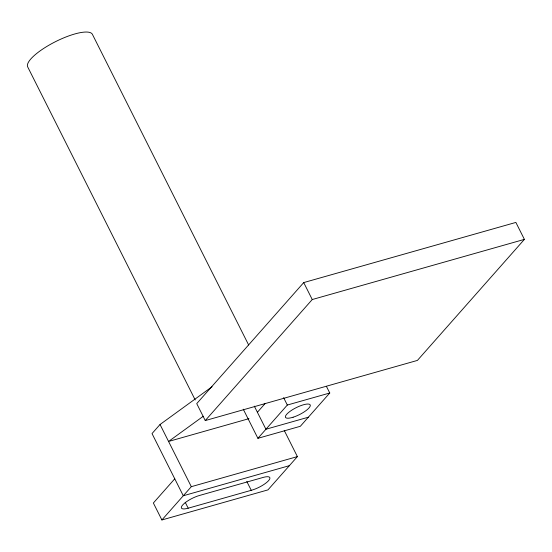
<?xml version="1.0" encoding="UTF-8"?>
<svg xmlns="http://www.w3.org/2000/svg" width="552" height="552" viewBox="0 0 552 552"><rect width="100%" height="100%" fill="white"/><g stroke="black" fill="none" stroke-linecap="round" stroke-linejoin="round"><path stroke-width="0.83" d="M212.065 386.724L160.039 424.502L152.021 433.575L183.292 495.758L289.365 465.674M303.717 282.583L196.733 403.609L205.261 420.569L417.416 360.415L524.4 239.382L515.872 222.428L303.717 282.583L312.246 299.536L205.261 420.569M174.763 478.798L153.366 503.003L161.895 519.963L267.968 489.886L297.39 456.601L284.287 430.539M161.895 519.963L191.316 486.678L297.39 456.601M257.398 412.282L265.284 403.367M243.26 409.198L257.908 438.322L287.323 405.037L329.758 393.003L326.418 386.372M329.758 393.003L300.336 426.289L257.908 438.322M203.253 416.27L168.567 441.455L248.959 418.664M312.246 299.536L524.4 239.382M308.361 417.208L265.926 429.242L254.32 406.155M188.191 508.199L251.25 490.307A13.828 3.836 -26.7 0 0 268.272 480.985A13.828 3.836 -26.7 0 0 263.663 477.28L199.424 495.489A13.828 3.836 -26.7 0 0 182.671 504.997A13.828 3.836 -26.7 0 0 188.191 508.199L185.224 502.299M283.618 397.661L287.323 405.037M248.635 344.972L92.377 34.279A36.218 10.046 -26.7 0 0 55.31 41.759A36.218 10.046 -26.7 0 0 27.724 66.951L195.201 399.945M246.799 481.461L251.25 490.307M160.039 424.502L191.316 486.678M293.112 417.215A13.828 3.836 -26.7 0 0 310.203 404.926A13.828 3.836 -26.7 0 0 290.214 411.233A13.828 3.836 -26.7 0 0 293.112 417.215"/></g></svg>
